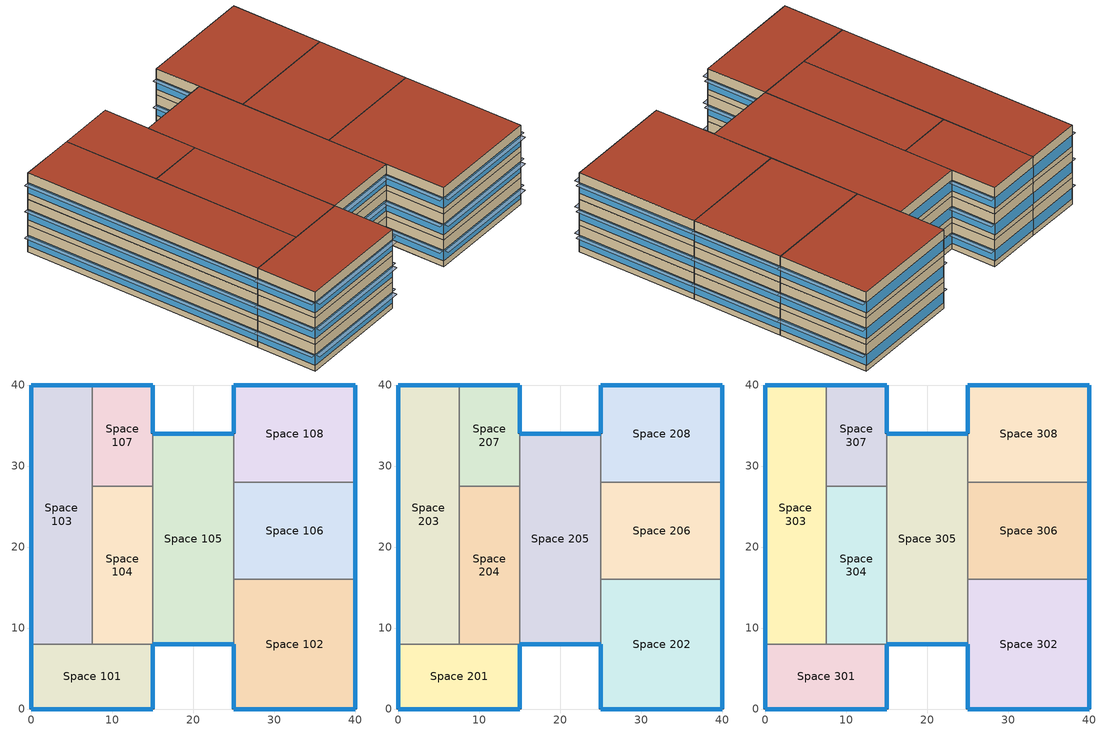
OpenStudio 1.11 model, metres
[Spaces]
Space 101
 floor ground: 0,8 15,8 15,0 0,0 z0
 wall outside: 0,8 0,0 15,0 15,8 z0:3.66
 wall to Space 103: 7.5,8 0,8 z0:3.66
 wall to Space 104: 15,8 7.5,8 z0:3.66
 window: 0.03,0 14.97,0 / 0,7.97 0,0.03 / 15,0.03 15,7.97 z0.8:2.27
Space 102
 floor ground: 40,16 40,0 25,0 25,16 z0
 wall outside: 25,8 25,0 40,0 40,16 z0:3.66
 wall to Space 105: 25,16 25,8 z0:3.66
 wall to Space 106: 40,16 25,16 z0:3.66
 window: 25.03,0 39.97,0 / 40,0.03 40,15.97 / 25,7.97 25,0.03 z0.8:2.27
Space 103
 floor ground: 7.5,40 7.5,8 0,8 0,40 z0
 wall outside: 7.5,40 0,40 0,8 z0:3.66
 wall to Space 107: 7.5,27.5 7.5,40 z0:3.66
 wall to Space 104: 7.5,8 7.5,27.5 z0:3.66
 window: 7.47,40 0.03,40 / 0,39.97 0,8.03 z0.8:2.27
Space 104
 floor ground: 15,27.5 15,8 7.5,8 7.5,27.5 z0
 wall to Space 107: 15,27.5 7.5,27.5 z0:3.66
 wall to Space 105: 15,8 15,27.5 z0:3.66
Space 105
 floor ground: 25,34 25,8 15,8 15,34 z0
 wall outside: 25,34 15,34 / 15,8 25,8 z0:3.66
 wall to Space 107: 15,34 15,27.5 z0:3.66
 wall to Space 108: 25,28 25,34 z0:3.66
 wall to Space 106: 25,16 25,28 z0:3.66
 window: 15.03,8 24.97,8 / 24.97,34 15.03,34 z0.8:2.27
Space 106
 floor ground: 40,28 40,16 25,16 25,28 z0
 wall outside: 40,16 40,28 z0:3.66
 wall to Space 108: 40,28 25,28 z0:3.66
 window: 40,16.03 40,27.97 z0.8:2.27
Space 107
 floor ground: 15,40 15,27.5 7.5,27.5 7.5,40 z0
 wall outside: 15,34 15,40 7.5,40 z0:3.66
 window: 14.97,40 7.53,40 z0.8:2.27; 15,34.03 15,39.97 z0.8:2.28
Space 108
 floor ground: 40,40 40,28 25,28 25,40 z0
 wall outside: 40,28 40,40 25,40 25,34 z0:3.66
 window: 40,28.03 40,39.97 / 39.97,40 25.03,40 z0.8:2.27; 25,39.97 25,34.03 z0.8:2.28
Space 201
 floor to Space 101: 0,8 15,8 15,0 0,0 z3.66
 wall outside: 0,8 0,0 15,0 15,8 z3.66:7.32
 wall to Space 203: 7.5,8 0,8 z3.66:7.32
 wall to Space 204: 15,8 7.5,8 z3.66:7.32
 window: 15,0.03 15,7.97 / 0,7.97 0,0.03 / 0.03,0 14.97,0 z4.46:5.93
Space 202
 floor to Space 102: 40,16 40,0 25,0 25,16 z3.66
 wall outside: 25,8 25,0 40,0 40,16 z3.66:7.32
 wall to Space 205: 25,16 25,8 z3.66:7.32
 wall to Space 206: 40,16 25,16 z3.66:7.32
 window: 25.03,0 39.97,0 / 40,0.03 40,15.97 / 25,7.97 25,0.03 z4.46:5.93
Space 203
 floor to Space 103: 7.5,40 7.5,8 0,8 0,40 z3.66
 wall outside: 7.5,40 0,40 0,8 z3.66:7.32
 wall to Space 207: 7.5,27.5 7.5,40 z3.66:7.32
 wall to Space 204: 7.5,8 7.5,27.5 z3.66:7.32
 window: 7.47,40 0.03,40 z4.46:5.93; 0,39.97 0,8.03 z4.46:5.92
Space 204
 floor to Space 104: 15,27.5 15,8 7.5,8 7.5,27.5 z3.66
 wall to Space 207: 15,27.5 7.5,27.5 z3.66:7.32
 wall to Space 205: 15,8 15,27.5 z3.66:7.32
Space 205
 floor to Space 105: 25,34 25,8 15,8 15,34 z3.66
 wall outside: 25,34 15,34 / 15,8 25,8 z3.66:7.32
 wall to Space 207: 15,34 15,27.5 z3.66:7.32
 wall to Space 208: 25,28 25,34 z3.66:7.32
 wall to Space 206: 25,16 25,28 z3.66:7.32
 window: 24.97,34 15.03,34 / 15.03,8 24.97,8 z4.46:5.93
Space 206
 floor to Space 106: 40,28 40,16 25,16 25,28 z3.66
 wall outside: 40,16 40,28 z3.66:7.32
 wall to Space 208: 40,28 25,28 z3.66:7.32
 window: 40,16.03 40,27.97 z4.46:5.93
Space 207
 floor to Space 107: 15,40 15,27.5 7.5,27.5 7.5,40 z3.66
 wall outside: 15,34 15,40 7.5,40 z3.66:7.32
 window: 15,34.03 15,39.97 / 14.97,40 7.53,40 z4.46:5.93
Space 208
 floor to Space 108: 40,40 40,28 25,28 25,40 z3.66
 wall outside: 40,28 40,40 25,40 25,34 z3.66:7.32
 window: 40,28.03 40,39.97 / 39.97,40 25.03,40 / 25,39.97 25,34.03 z4.46:5.93
Space 301
 floor to Space 201: 0,8 15,8 15,0 0,0 z7.32
 wall outside: 0,8 0,0 15,0 15,8 z7.32:10.97
 wall to Space 303: 7.5,8 0,8 z7.32:10.97
 wall to Space 304: 15,8 7.5,8 z7.32:10.97
 window: 15,0.03 15,7.97 / 0,7.97 0,0.03 z8.12:9.59; 0.03,0 14.97,0 z8.12:9.58
 roof outside: 15,0 15,8 0,8 0,0 z10.97
Space 302
 floor to Space 202: 40,16 40,0 25,0 25,16 z7.32
 wall outside: 25,8 25,0 40,0 40,16 z7.32:10.97
 wall to Space 305: 25,16 25,8 z7.32:10.97
 wall to Space 306: 40,16 25,16 z7.32:10.97
 window: 25,7.97 25,0.03 z8.12:9.59; 40,0.03 40,15.97 / 25.03,0 39.97,0 z8.12:9.58
 roof outside: 40,0 40,16 25,16 25,0 z10.97
Space 303
 floor to Space 203: 7.5,40 7.5,8 0,8 0,40 z7.32
 wall outside: 7.5,40 0,40 0,8 z7.32:10.97
 wall to Space 307: 7.5,27.5 7.5,40 z7.32:10.97
 wall to Space 304: 7.5,8 7.5,27.5 z7.32:10.97
 window: 7.47,40 0.03,40 z8.12:9.59; 0,39.97 0,8.03 z8.12:9.58
 roof outside: 7.5,8 7.5,40 0,40 0,8 z10.97
Space 304
 floor to Space 204: 15,27.5 15,8 7.5,8 7.5,27.5 z7.32
 wall to Space 307: 15,27.5 7.5,27.5 z7.32:10.97
 wall to Space 305: 15,8 15,27.5 z7.32:10.97
 roof outside: 15,8 15,27.5 7.5,27.5 7.5,8 z10.97
Space 305
 floor to Space 205: 25,34 25,8 15,8 15,34 z7.32
 wall outside: 25,34 15,34 / 15,8 25,8 z7.32:10.97
 wall to Space 307: 15,34 15,27.5 z7.32:10.97
 wall to Space 308: 25,28 25,34 z7.32:10.97
 wall to Space 306: 25,16 25,28 z7.32:10.97
 window: 24.97,34 15.03,34 / 15.03,8 24.97,8 z8.12:9.59
 roof outside: 25,8 25,34 15,34 15,8 z10.97
Space 306
 floor to Space 206: 40,28 40,16 25,16 25,28 z7.32
 wall outside: 40,16 40,28 z7.32:10.97
 wall to Space 308: 40,28 25,28 z7.32:10.97
 window: 40,16.03 40,27.97 z8.12:9.58
 roof outside: 40,16 40,28 25,28 25,16 z10.97
Space 307
 floor to Space 207: 15,40 15,27.5 7.5,27.5 7.5,40 z7.32
 wall outside: 15,34 15,40 7.5,40 z7.32:10.97
 window: 15,34.03 15,39.97 / 14.97,40 7.53,40 z8.12:9.59
 roof outside: 15,27.5 15,40 7.5,40 7.5,27.5 z10.97
Space 308
 floor to Space 208: 40,40 40,28 25,28 25,40 z7.32
 wall outside: 40,28 40,40 25,40 25,34 z7.32:10.97
 window: 40,28.03 40,39.97 / 39.97,40 25.03,40 z8.12:9.58; 25,39.97 25,34.03 z8.12:9.59
 roof outside: 40,28 40,40 25,40 25,28 z10.97
shading: 39.97,-0.66 39.97,0 25.03,0 25.03,-0.66 z9.58; 15.66,34.03 15.66,39.97 15,39.97 15,34.03 z9.59; 40.66,28.03 40.66,39.97 40,39.97 40,28.03 z9.58; 0,8.03 0,39.97 -0.66,39.97 -0.66,8.03 z9.58; 15.66,0.03 15.66,7.97 15,7.97 15,0.03 z5.93; 40.66,16.03 40.66,27.97 40,27.97 40,16.03 z2.27; 25,0.03 25,7.97 24.34,7.97 24.34,0.03 z5.93; 0,0.03 0,7.97 -0.66,7.97 -0.66,0.03 z2.27; 24.97,7.34 24.97,8 15.03,8 15.03,7.34 z2.27; 0,0.03 0,7.97 -0.66,7.97 -0.66,0.03 z5.93; 15.66,0.03 15.66,7.97 15,7.97 15,0.03 z2.27; 39.97,-0.66 39.97,0 25.03,0 25.03,-0.66 z5.93; 25,34.03 25,39.97 24.34,39.97 24.34,34.03 z2.28; 25,0.03 25,7.97 24.34,7.97 24.34,0.03 z9.59; 40.66,0.03 40.66,15.97 40,15.97 40,0.03 z2.27; 0,8.03 0,39.97 -0.66,39.97 -0.66,8.03 z5.92; 15.66,34.03 15.66,39.97 15,39.97 15,34.03 z2.28; 25,34.03 25,39.97 24.34,39.97 24.34,34.03 z5.93; 40.66,28.03 40.66,39.97 40,39.97 40,28.03 z5.93; 25,34.03 25,39.97 24.34,39.97 24.34,34.03 z9.59; 39.97,-0.66 39.97,0 25.03,0 25.03,-0.66 z2.27; 14.97,-0.66 14.97,0 0.03,0 0.03,-0.66 z5.93; 15.66,0.03 15.66,7.97 15,7.97 15,0.03 z9.59; 0,8.03 0,39.97 -0.66,39.97 -0.66,8.03 z2.27; 14.97,-0.66 14.97,0 0.03,0 0.03,-0.66 z9.58; 25,0.03 25,7.97 24.34,7.97 24.34,0.03 z2.27; 14.97,-0.66 14.97,0 0.03,0 0.03,-0.66 z2.27; 40.66,16.03 40.66,27.97 40,27.97 40,16.03 z5.93; 40.66,16.03 40.66,27.97 40,27.97 40,16.03 z9.58; 15.66,34.03 15.66,39.97 15,39.97 15,34.03 z5.93; 40.66,28.03 40.66,39.97 40,39.97 40,28.03 z2.27; 40.66,0.03 40.66,15.97 40,15.97 40,0.03 z9.58; 24.97,7.34 24.97,8 15.03,8 15.03,7.34 z5.93; 40.66,0.03 40.66,15.97 40,15.97 40,0.03 z5.93; 24.97,7.34 24.97,8 15.03,8 15.03,7.34 z9.59; 0,0.03 0,7.97 -0.66,7.97 -0.66,0.03 z9.59
[Building]
Building 1: Space Type=189.1-2009 - Office - OpenOffice - CZ4-8; Default Construction Set=189.1-2009 - CZ5 - Office
[Site]
RIYADH: Latitude {deg}=24.7; Longitude {deg}=46.8; Time Zone {hr}=3; Elevation {m}=612
[ClimateZones]
Climate Zone Institution Name 1=ASHRAE; Climate Zone Document Name 1=ANSI/ASHRAE Standard 169; Climate Zone Document Year 1=2006; Climate Zone Value 1=1A; Climate Zone Institution Name 2=CEC; Climate Zone Document Name 2=California Climate Zone Descriptions; Climate Zone Document Year 2=1995; Climate Zone Value 2=1
[SizingPeriod:DesignDay] Barometric Pressure {Pa}=94186; Sky Clearness=0; Rain Indicator=0; Snow Indicator=0; Day of Month=21; Daylight Saving Time Indicator=0; Dry-Bulb Temperature Range Modifier Type=DefaultMultipliers
Name | Maximum Dry-Bulb Temperature {C} | Daily Dry-Bulb Temperature Range {deltaC} | Humidity Indicating Conditions at Maximum Dry-Bulb | Wind Speed {m/s} | Wind Direction {deg} | Month | Day Type | Humidity Indicating Type | Solar Model Indicator | ASHRAE Taub | ASHRAE Taud
RIYADH Ann Clg .4% Condns Enth=>MDB | 36.7 | 13.5 | 63200 | 4.5 | 0 | 7 | SummerDesignDay | Enthalpy | ASHRAETau | 0.766 | 1.239
RIYADH Ann Htg 99.6% Condns DB | 5.9 | 0 | 5.9 | 1.6 | 320 | 1 | WinterDesignDay | Wetbulb | ASHRAEClearSky
RIYADH Ann Clg .4% Condns DB=>MWB | 44.2 | 13.5 | 18.7 | 4.5 | 0 | 7 | SummerDesignDay | Wetbulb | ASHRAETau | 0.766 | 1.239
RIYADH Ann Htg Wind 99.6% Condns WS=>MCDB | 15.9 | 0 | 15.9 | 10 | 320 | 1 | WinterDesignDay | Wetbulb | ASHRAEClearSky
RIYADH Ann Hum_n 99.6% Condns DP=>MCDB | 20.5 | 0 | -14 | 1.6 | 320 | 1 | WinterDesignDay | Dewpoint | ASHRAEClearSky
RIYADH Ann Clg .4% Condns WB=>MDB | 36.4 | 13.5 | 20.9 | 4.5 | 0 | 7 | SummerDesignDay | Wetbulb | ASHRAETau | 0.766 | 1.239
RIYADH Ann Clg .4% Condns DP=>MDB | 22.3 | 13.5 | 17.2 | 4.5 | 0 | 7 | SummerDesignDay | Dewpoint | ASHRAETau | 0.766 | 1.239
[DefaultConstructionSet] Interior Partition Construction=Interior Partition
Name | Default Exterior Surface Constructions | Default Interior Surface Constructions | Default Ground Contact Surface Constructions | Default Exterior SubSurface Constructions | Default Interior SubSurface Constructions
189.1-2009 - CZ1 - Office | Default Surface Constructions 1 | Default Surface Constructions 2 | Default Surface Constructions 3 | Default Sub Surface Constructions 1 | Default Sub Surface Constructions 2
189.1-2009 - CZ5 - Office | Default Surface Constructions 13 | Default Surface Constructions 14 | Default Surface Constructions 15 | Default Sub Surface Constructions 9 | Default Sub Surface Constructions 10
[DefaultSurfaceConstructions]
Name | Floor Construction | Wall Construction | Roof Ceiling Construction
Default Surface Constructions 1 | ExtSlabCarpet 4in ClimateZone 1-8 | New Exterior Wall 4 | ASHRAE 189.1-2009 ExtRoof IEAD ClimateZone 1
Default Surface Constructions 2; Default Surface Constructions 14 | Interior Floor | Interior Wall | Interior Ceiling
Default Surface Constructions 3; Default Surface Constructions 15 | ExtSlabCarpet 4in ClimateZone 1-8 | ExtSlabCarpet 4in ClimateZone 1-8 | ExtSlabCarpet 4in ClimateZone 1-8
Default Surface Constructions 13 | ExtSlabCarpet 4in ClimateZone 1-8 | New Exterior Wall 4 | ASHRAE 189.1-2009 ExtRoof IEAD ClimateZone 2-5
[Construction]
ExtSlabCarpet 4in ClimateZone 1-8: MAT-CC05 4 HW CONCRETE, CP02 CARPET PAD
ASHRAE 189.1-2009 ExtRoof IEAD ClimateZone 1: Roof Membrane, Roof Insulation [18], Metal Decking
Interior Floor: F16 Acoustic tile, F05 Ceiling air space resistance, M11 100mm lightweight concrete
Interior Wall: G01a 19mm gypsum board, F04 Wall air space resistance, G01a 19mm gypsum board
Interior Ceiling: M11 100mm lightweight concrete, F05 Ceiling air space resistance, F16 Acoustic tile
ASHRAE 189.1-2009 ExtWindow ClimateZone 1: Theoretical Glass [167]
Exterior Door: F08 Metal surface, I01 25mm insulation board
Interior Window: Clear 3mm
Interior Door; Interior Partition: G05 25mm wood
ASHRAE 189.1-2009 ExtRoof IEAD ClimateZone 2-5: Roof Membrane, Roof Insulation [21], Metal Decking
ASHRAE 189.1-2009 ExtWindow ClimateZone 4-5: Theoretical Glass [207]
New Exterior Wall 4: Perforated Brick, F04 Wall air space resistance, Polyurethane Rigid Foam, Vapor Barrier, Plywood Board, 200mm Wood Stud Wall, 1/2IN Gypsum
[Material] Thermal Absorptance=0.9
Name | Roughness | Thickness {m} | Conductivity {W/m-K} | Density {kg/m3} | Specific Heat {J/kg-K} | Solar Absorptance | Visible Absorptance
MAT-CC05 4 HW CONCRETE | Rough | 0.1016 | 1.311 | 2240 | 836.8 | 0.85 | 0.85
1/2IN Gypsum | Smooth | 0.0127 | 0.16 | 784.9 | 830 | 0.4 | 0.4
Roof Membrane | VeryRough | 0.0095 | 0.16 | 1121.29 | 1460 | 0.7 | 0.7
Roof Insulation [18] | MediumRough | 0.1693 | 0.049 | 265 | 836.8 | 0.7 | 0.7
Metal Decking | MediumSmooth | 0.0015 | 45.006 | 7680 | 418.4 | 0.6 | 0.6
F16 Acoustic tile | MediumSmooth | 0.0191 | 0.06 | 368 | 590 | 0.3 | 0.3
M11 100mm lightweight concrete | MediumRough | 0.1016 | 0.53 | 1280 | 840 | 0.5 | 0.5
G01a 19mm gypsum board | MediumSmooth | 0.019 | 0.16 | 800 | 1090 | 0.4 | 0.4
F08 Metal surface | Smooth | 0.0008 | 45.28 | 7824 | 500 | 0.7 | 0.7
I01 25mm insulation board | MediumRough | 0.0254 | 0.03 | 43 | 1210 | 0.6 | 0.6
G05 25mm wood | MediumSmooth | 0.02 | 0.15 | 608 | 1630 | 0.5 | 0.5
Roof Insulation [21] | MediumRough | 0.2105 | 0.049 | 265 | 836.8 | 0.7 | 0.7
Perforated Brick | MediumRough | 0.12 | 0.6 | 1000 | 1000 | 0.65 | 0.65
Polyurethane Rigid Foam | MediumSmooth | 0.05 | 0.023 | 32 | 1800 | 0.5 | 0.5
Vapor Barrier | MediumRough | 0.003 | 0.16 | 1121.29 | 1460 | 0.7 | 0.7
200mm Wood Stud Wall | MediumSmooth | 0.2 | 0.15 | 608 | 1630 | 0.5 | 0.5
Plywood Board | MediumRough | 0.019 | 0.1 | 600 | 1630 | 0.5 | 0.5
[Material:NoMass]
CP02 CARPET PAD: Roughness=Smooth; Thermal Resistance {m2-K/W}=0.1; Thermal Absorptance=0.9; Solar Absorptance=0.8; Visible Absorptance=0.8
[Material:AirGap]
Name | Thermal Resistance {m2-K/W}
F05 Ceiling air space resistance | 0.18
F04 Wall air space resistance | 0.15
[DefaultSubSurfaceConstructions]
Name | Fixed Window Construction | Operable Window Construction | Door Construction | Tubular Daylight Dome Construction | Tubular Daylight Diffuser Construction
Default Sub Surface Constructions 1 | ASHRAE 189.1-2009 ExtWindow ClimateZone 1 | ASHRAE 189.1-2009 ExtWindow ClimateZone 1 | Exterior Door | Interior Window | Interior Window
Default Sub Surface Constructions 2; Default Sub Surface Constructions 10 | Interior Window | Interior Window | Interior Door
Default Sub Surface Constructions 9 | ASHRAE 189.1-2009 ExtWindow ClimateZone 4-5 | ASHRAE 189.1-2009 ExtWindow ClimateZone 4-5 | Exterior Door | Interior Window | Interior Window
[WindowMaterial:Glazing] Optical Data Type=SpectralAverage; Thickness {m}=0.003; Back Side Solar Reflectance at Normal Incidence=0; Back Side Visible Reflectance at Normal Incidence=0; Infrared Transmittance at Normal Incidence=0; Dirt Correction Factor for Solar and Visible Transmittance=1; Solar Diffusing=No
Name | Solar Transmittance at Normal Incidence | Front Side Solar Reflectance at Normal Incidence | Visible Transmittance at Normal Incidence | Front Side Visible Reflectance at Normal Incidence | Front Side Infrared Hemispherical Emissivity | Back Side Infrared Hemispherical Emissivity | Conductivity {W/m-K}
Theoretical Glass [167] | 0.2374 | 0.7126 | 0.2512 | 0.6988 | 0.985 | 0.985 | 2.1073
Clear 3mm | 0.837 | 0.075 | 0.898 | 0.081 | 0.84 | 0.84 | 0.9
Theoretical Glass [207] | 0.3311 | 0.6189 | 0.44 | 0.51 | 0.9 | 0.9 | 0.0133
[SpaceType] Standards Building Type=Office
Name | Default Schedule Set | Design Specification Outdoor Air Object | Standards Space Type
189.1-2009 - Office - IT_Room - CZ1-3 | 189.1-2009 - Office - IT_Room - CZ1-3 Schedule Set | 189.1-2009 - Office - IT_Room - CZ1-3 Ventilation | IT_Room
189.1-2009 - Office - Lobby - CZ1-3 | 189.1-2009 - Office - Lobby - CZ1-3 Schedule Set | 189.1-2009 - Office - Lobby - CZ1-3 Ventilation | Lobby
189.1-2009 - Office - OpenOffice - CZ1-3 | 189.1-2009 - Office - OpenOffice - CZ1-3 Schedule Set | 189.1-2009 - Office - OpenOffice - CZ1-3 Ventilation | OpenOffice
189.1-2009 - Office - OpenOffice - CZ4-8 | 189.1-2009 - Office - OpenOffice - CZ4-8 Schedule Set | 189.1-2009 - Office - OpenOffice - CZ4-8 Ventilation | OpenOffice
[DefaultScheduleSet] People Activity Level Schedule=Office Activity; Lighting Schedule=Office Bldg Light; Electric Equipment Schedule=Office Bldg Equip; Infiltration Schedule=Office Infil Quarter On
Name | Number of People Schedule
189.1-2009 - Office - IT_Room - CZ1-3 Schedule Set; 189.1-2009 - Office - Lobby - CZ1-3 Schedule Set | Office Misc Occ
189.1-2009 - Office - OpenOffice - CZ1-3 Schedule Set; 189.1-2009 - Office - OpenOffice - CZ4-8 Schedule Set | Office Work Occ
[Lights:Definition] Design Level Calculation Method=Watts/Area
Name | Watts per Space Floor Area {W/m2}
189.1-2009 - Office - IT_Room - CZ1-3 Lights Definition; 189.1-2009 - Office - OpenOffice - CZ1-3 Lights Definition; 189.1-2009 - Office - OpenOffice - CZ4-8 Lights Definition | 10.6563
189.1-2009 - Office - Lobby - CZ1-3 Lights Definition | 12.5938
[Lights]
Name | Lights Definition | Space or SpaceType
189.1-2009 - Office - IT_Room - CZ1-3 Lights | 189.1-2009 - Office - IT_Room - CZ1-3 Lights Definition | 189.1-2009 - Office - IT_Room - CZ1-3
189.1-2009 - Office - Lobby - CZ1-3 Lights | 189.1-2009 - Office - Lobby - CZ1-3 Lights Definition | 189.1-2009 - Office - Lobby - CZ1-3
189.1-2009 - Office - OpenOffice - CZ1-3 Lights | 189.1-2009 - Office - OpenOffice - CZ1-3 Lights Definition | 189.1-2009 - Office - OpenOffice - CZ1-3
189.1-2009 - Office - OpenOffice - CZ4-8 Lights | 189.1-2009 - Office - OpenOffice - CZ4-8 Lights Definition | 189.1-2009 - Office - OpenOffice - CZ4-8
[DesignSpecification:OutdoorAir] Outdoor Air Method=Sum
Name | Outdoor Air Flow per Floor Area {m3/s-m2} | Outdoor Air Flow per Person {m3/s-person}
189.1-2009 - Office - IT_Room - CZ1-3 Ventilation | 0.000254
189.1-2009 - Office - Lobby - CZ1-3 Ventilation |  | 0.00707921
189.1-2009 - Office - OpenOffice - CZ1-3 Ventilation; 189.1-2009 - Office - OpenOffice - CZ4-8 Ventilation |  | 0.00943895
[People:Definition] Number of People Calculation Method=People/Area; Fraction Radiant=0.3
Name | People per Space Floor Area {person/m2}
189.1-2009 - Office - IT_Room - CZ1-3 People Definition | 0.0538196
189.1-2009 - Office - Lobby - CZ1-3 People Definition | 0.107639
189.1-2009 - Office - OpenOffice - CZ1-3 People Definition; 189.1-2009 - Office - OpenOffice - CZ4-8 People Definition | 0.0565105
[People]
Name | People Definition | Space or SpaceType
189.1-2009 - Office - IT_Room - CZ1-3 People | 189.1-2009 - Office - IT_Room - CZ1-3 People Definition | 189.1-2009 - Office - IT_Room - CZ1-3
189.1-2009 - Office - Lobby - CZ1-3 People | 189.1-2009 - Office - Lobby - CZ1-3 People Definition | 189.1-2009 - Office - Lobby - CZ1-3
189.1-2009 - Office - OpenOffice - CZ1-3 People | 189.1-2009 - Office - OpenOffice - CZ1-3 People Definition | 189.1-2009 - Office - OpenOffice - CZ1-3
189.1-2009 - Office - OpenOffice - CZ4-8 People | 189.1-2009 - Office - OpenOffice - CZ4-8 People Definition | 189.1-2009 - Office - OpenOffice - CZ4-8
[SpaceInfiltration:DesignFlowRate] Design Flow Rate Calculation Method=Flow/ExteriorArea
Name | Space or SpaceType | Flow per Exterior Surface Area {m3/s-m2}
189.1-2009 - Office - IT_Room - CZ1-3 Infiltration | 189.1-2009 - Office - IT_Room - CZ1-3 | 0.00030226
189.1-2009 - Office - Lobby - CZ1-3 Infiltration | 189.1-2009 - Office - Lobby - CZ1-3 | 0.00030226
189.1-2009 - Office - OpenOffice - CZ1-3 Infiltration | 189.1-2009 - Office - OpenOffice - CZ1-3 | 0.00030226
189.1-2009 - Office - OpenOffice - CZ4-8 Infiltration | 189.1-2009 - Office - OpenOffice - CZ4-8 | 0.000226568
[ElectricEquipment:Definition] Design Level Calculation Method=Watts/Area
Name | Watts per Space Floor Area {W/m2}
189.1-2009 - Office - IT_Room - CZ1-3 Electric Equipment Definition | 16.7917
189.1-2009 - Office - Lobby - CZ1-3 Electric Equipment Definition | 0.753474
189.1-2009 - Office - OpenOffice - CZ1-3 Electric Equipment Definition; 189.1-2009 - Office - OpenOffice - CZ4-8 Electric Equipment Definition | 7.64238
[ElectricEquipment]
Name | Electric Equipment Definition | Space or SpaceType
189.1-2009 - Office - IT_Room - CZ1-3 Electric Equipment | 189.1-2009 - Office - IT_Room - CZ1-3 Electric Equipment Definition | 189.1-2009 - Office - IT_Room - CZ1-3
189.1-2009 - Office - Lobby - CZ1-3 Electric Equipment | 189.1-2009 - Office - Lobby - CZ1-3 Electric Equipment Definition | 189.1-2009 - Office - Lobby - CZ1-3
189.1-2009 - Office - OpenOffice - CZ1-3 Electric Equipment | 189.1-2009 - Office - OpenOffice - CZ1-3 Electric Equipment Definition | 189.1-2009 - Office - OpenOffice - CZ1-3
189.1-2009 - Office - OpenOffice - CZ4-8 Electric Equipment | 189.1-2009 - Office - OpenOffice - CZ4-8 Electric Equipment Definition | 189.1-2009 - Office - OpenOffice - CZ4-8
[ThermostatSetpoint:DualSetpoint] Heating Setpoint Temperature Schedule=Medium Office HtgSetp; Cooling Setpoint Temperature Schedule=Medium Office ClgSetp
Thermal Zone 1 Thermostat 1; Thermal Zone 2 Thermostat; Thermal Zone 3 Thermostat 1
[BuildingStory] Nominal Floor to Floor Height {m}=3.6576
Name | Nominal Z Coordinate {m}
Building Story 1 | 0
Building Story 2 | 3.6576
Building Story 3 | 7.3152
[Space]
Name | Space Type | Default Construction Set | Building Story | Thermal Zone
Space 101; Space 102; Space 103; Space 106; Space 107; Space 108 | 189.1-2009 - Office - OpenOffice - CZ1-3 | 189.1-2009 - CZ1 - Office | Building Story 1 | Thermal Zone 1
Space 104 | 189.1-2009 - Office - IT_Room - CZ1-3 | 189.1-2009 - CZ1 - Office | Building Story 1 | Thermal Zone 2
Space 105 | 189.1-2009 - Office - Lobby - CZ1-3 | 189.1-2009 - CZ1 - Office | Building Story 1 | Thermal Zone 3
Space 201; Space 202; Space 203; Space 204; Space 205; Space 206; Space 207; Space 208 |  |  | Building Story 2
Space 301; Space 302; Space 303; Space 304; Space 305; Space 306; Space 307; Space 308 |  |  | Building Story 3
[ThermalZone] Use Ideal Air Loads=Yes
Name | Thermostat
Thermal Zone 1 | Thermal Zone 1 Thermostat 1
Thermal Zone 2 | Thermal Zone 2 Thermostat
Thermal Zone 3 | Thermal Zone 3 Thermostat 1
[Sizing:Zone] Zone Cooling Design Supply Air Temperature Input Method=SupplyAirTemperature; Zone Cooling Design Supply Air Temperature {C}=14; Zone Cooling Design Supply Air Temperature Difference {deltaC}=11.11; Zone Heating Design Supply Air Temperature Input Method=SupplyAirTemperature; Zone Heating Design Supply Air Temperature {C}=40; Zone Heating Design Supply Air Temperature Difference {deltaC}=11.11; Zone Cooling Design Supply Air Humidity Ratio {kg-H2O/kg-air}=0.0085; Zone Heating Design Supply Air Humidity Ratio {kg-H2O/kg-air}=0.008; Cooling Design Air Flow Method=DesignDay; Heating Design Air Flow Method=DesignDay; Account for Dedicated Outdoor Air System=No; Dedicated Outdoor Air System Control Strategy=NeutralSupplyAir; Dedicated Outdoor Air Low Setpoint Temperature for Design {C}=autosize; Dedicated Outdoor Air High Setpoint Temperature for Design {C}=autosize
Thermal Zone 1; Thermal Zone 2; Thermal Zone 3
[Schedule:Ruleset]
Name | Default Day Schedule | Summer Design Day Schedule | Winter Design Day Schedule
Office Bldg Light | Office Bldg Light Default Schedule | Office Bldg Light Summer Design Day | Office Bldg Light Winter Design Day
Office Misc Occ | Office Bldg Occ Default Schedule 1 | Office Bldg Occ Summer Design Day 1 | Office Bldg Occ Winter Design Day 1
Office Activity | Office Activity Default Schedule | Office Activity Summer Design Day | Office Activity Winter Design Day
Office Infil Quarter On | Office Infil Quarter On Default Schedule | Office Infil Quarter On Summer Design Day | Office Infil Quarter On Winter Design Day
Office Bldg Equip | Office Bldg Equip Default Schedule | Office Bldg Equip Summer Design Day | Office Bldg Equip Winter Design Day
Medium Office HtgSetp | Medium Office HtgSetp Default Schedule | Medium Office HtgSetp Summer Design Day | Medium Office HtgSetp Winter Design Day
Medium Office ClgSetp | Medium Office ClgSetp Default Schedule | Medium Office ClgSetp Summer Design Day | Medium Office ClgSetp Winter Design Day
Office Work Occ | Office Bldg Occ Default Schedule | Office Bldg Occ Summer Design Day | Office Bldg Occ Winter Design Day
[Schedule:Day]
Office Bldg Light Default Schedule: 5, 0, 0.05, 7, 0, 0.1, 8, 0, 0.3, 17, 0, 0.9, 18, 0, 0.7, 20, 0, 0.5, 22, 0, 0.3, 23, 0, 0.1, 24, 0, 0.05
Office Bldg Light Summer Design Day; Office Infil Quarter On Rule 1 Day Schedule; Office Bldg Equip Summer Design Day: 24, 0, 1
Office Bldg Light Winter Design Day; Office Bldg Occ Winter Design Day 1; Office Bldg Occ Rule 1 Day Schedule 1; Office Bldg Equip Winter Design Day; Office Bldg Occ Winter Design Day; Office Bldg Occ Rule 1 Day Schedule: 24, 0, 0
Office Bldg Light Rule 1 Day Schedule: 24, 0, 0.05
Office Bldg Light Rule 2 Day Schedule: 6, 0, 0.05, 8, 0, 0.1, 14, 0, 0.5, 17, 0, 0.15, 24, 0, 0.05
Office Bldg Occ Default Schedule 1: 6, 0, 0, 7, 0, 0.1, 8, 0, 0.2, 20, 0, 0.4, 22, 0, 0.1, 24, 0, 0.05
Office Bldg Occ Summer Design Day 1; Office Bldg Occ Summer Design Day: 6, 0, 0, 22, 0, 1, 24, 0, 0.05
Office Bldg Occ Rule 2 Day Schedule 1: 6, 0, 0, 8, 0, 0.1, 14, 0, 0.25, 17, 0, 0.1, 24, 0, 0
Office Activity Default Schedule; Office Activity Summer Design Day; Office Activity Winter Design Day: 24, 0, 132
Office Infil Quarter On Default Schedule; Office Infil Quarter On Summer Design Day: 6, 0, 1, 22, 0, 0.25, 24, 0, 1
Office Infil Quarter On Winter Design Day; Office Infil Quarter On Rule 2 Day Schedule: 6, 0, 1, 18, 0, 0.25, 24, 0, 1
Office Bldg Equip Default Schedule: 8, 0, 0.4, 12, 0, 0.9, 13, 0, 0.8, 17, 0, 0.9, 18, 0, 0.8, 20, 0, 0.6, 22, 0, 0.5, 24, 0, 0.4
Office Bldg Equip Rule 1 Day Schedule: 24, 0, 0.3
Office Bldg Equip Rule 2 Day Schedule: 6, 0, 0.3, 8, 0, 0.4, 14, 0, 0.5, 17, 0, 0.35, 24, 0, 0.3
Medium Office HtgSetp Default Schedule: 6, 0, 15.6, 22, 0, 21, 24, 0, 15.6
Medium Office HtgSetp Summer Design Day; Medium Office HtgSetp Rule 1 Day Schedule: 24, 0, 15.6
Medium Office HtgSetp Winter Design Day: 24, 0, 21
Medium Office HtgSetp Rule 2 Day Schedule: 6, 0, 15.6, 18, 0, 21, 24, 0, 15.6
Medium Office ClgSetp Default Schedule; Medium Office ClgSetp Summer Design Day: 6, 0, 26.7, 22, 0, 24, 24, 0, 26.7
Medium Office ClgSetp Winter Design Day; Medium Office ClgSetp Rule 1 Day Schedule: 24, 0, 26.7
Medium Office ClgSetp Rule 2 Day Schedule: 6, 0, 26.7, 18, 0, 24, 24, 0, 26.7
Office Bldg Occ Default Schedule: 6, 0, 0, 7, 0, 0.1, 8, 0, 0.2, 12, 0, 0.85, 13, 0, 0.5, 17, 0, 0.85, 18, 0, 0.7, 20, 0, 0.4, 22, 0, 0.1, 24, 0, 0.05
Office Bldg Occ Rule 2 Day Schedule: 6, 0, 0, 8, 0, 0.1, 14, 0, 0.4, 17, 0, 0.1, 24, 0, 0
[Schedule:Rule] Apply Monday=No; Apply Tuesday=No; Apply Wednesday=No; Apply Thursday=No; Apply Friday=No; Date Specification Type=DateRange; Start Month=1; Start Day=1; End Month=12; End Day=31
Name | Schedule Ruleset | Rule Order | Day Schedule | Apply Sunday | Apply Saturday
Office Bldg Light Rule 1 | Office Bldg Light | 0 | Office Bldg Light Rule 1 Day Schedule | Yes | No
Office Bldg Light Rule 2 | Office Bldg Light | 1 | Office Bldg Light Rule 2 Day Schedule | No | Yes
Office Misc Occ Rule 1 | Office Misc Occ | 0 | Office Bldg Occ Rule 1 Day Schedule 1 | Yes | No
Office Misc Occ Rule 2 | Office Misc Occ | 1 | Office Bldg Occ Rule 2 Day Schedule 1 | No | Yes
Office Infil Quarter On Rule 1 | Office Infil Quarter On | 0 | Office Infil Quarter On Rule 1 Day Schedule | Yes | No
Office Infil Quarter On Rule 2 | Office Infil Quarter On | 1 | Office Infil Quarter On Rule 2 Day Schedule | No | Yes
Office Bldg Equip Rule 1 | Office Bldg Equip | 0 | Office Bldg Equip Rule 1 Day Schedule | Yes | No
Office Bldg Equip Rule 2 | Office Bldg Equip | 1 | Office Bldg Equip Rule 2 Day Schedule | No | Yes
Medium Office HtgSetp Rule 1 | Medium Office HtgSetp | 0 | Medium Office HtgSetp Rule 1 Day Schedule | Yes | No
Medium Office HtgSetp Rule 2 | Medium Office HtgSetp | 1 | Medium Office HtgSetp Rule 2 Day Schedule | No | Yes
Medium Office ClgSetp Rule 1 | Medium Office ClgSetp | 0 | Medium Office ClgSetp Rule 1 Day Schedule | Yes | No
Medium Office ClgSetp Rule 2 | Medium Office ClgSetp | 1 | Medium Office ClgSetp Rule 2 Day Schedule | No | Yes
Office Work Occ Rule 1 | Office Work Occ | 0 | Office Bldg Occ Rule 1 Day Schedule | Yes | No
Office Work Occ Rule 2 | Office Work Occ | 1 | Office Bldg Occ Rule 2 Day Schedule | No | Yes
